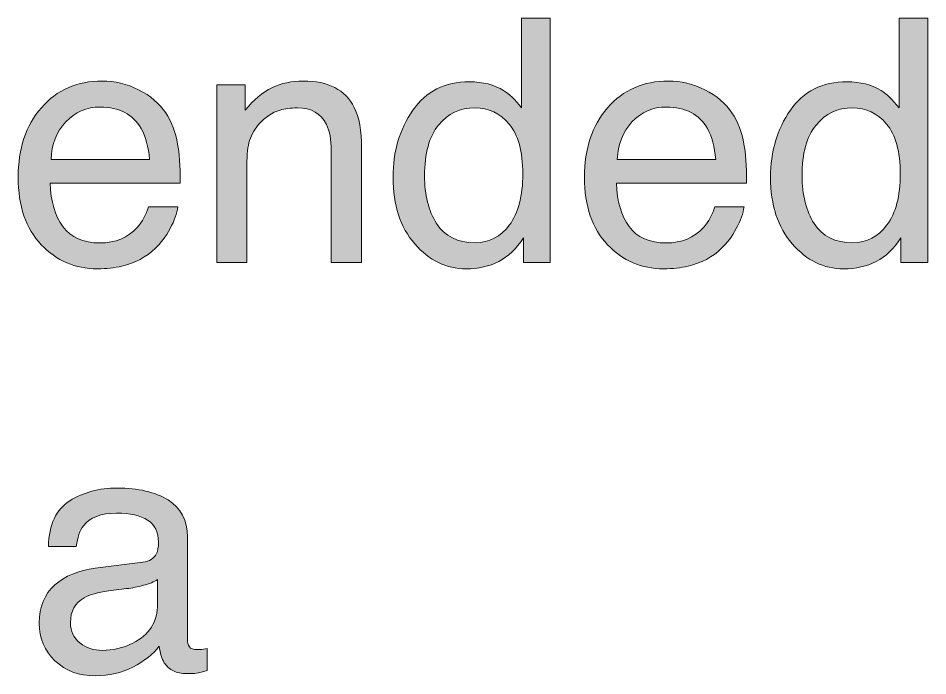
# Model space of a CAD drawing. Header units: millimetres. Extents: x 5.6 to 101.1, y 33.8 to 120.6.
# Drawn here: x 96.379 to 101.106, y 74.046 to 77.463 of the extents above; entities that cross this region are included whole.
import ezdxf

# ---------------------------------------------------------------- set-up
doc = ezdxf.new("R2010")
doc.units = ezdxf.units.MM
doc.layers.add('Text and Guidance', color=7, linetype='Continuous')

msp = doc.modelspace()

# ---------------------------------------------------------------- hatches: boundary and pattern name
at = {"layer": 'Text and Guidance', "true_color": 0x5994dc, "transparency": 33554687}
h = msp.add_hatch(color=153, dxfattribs=at)
edge = h.paths.add_edge_path(flags=0)
edge.add_spline(control_points=[(98.7238, 77.1322), (98.7945, 77.1322), (98.8536, 77.1172), (98.9013, 77.0874), (98.9288, 77.0701), (98.9601, 77.04), (98.9951, 76.9969), (98.9951, 76.9969), (98.9951, 77.4629), (98.9951, 77.4629), (98.9951, 77.4629), (99.1441, 77.4629), (99.1441, 77.4629), (99.1441, 77.4629), (99.1441, 76.1934), (99.1441, 76.1934), (99.1441, 76.1934), (99.0046, 76.1934), (99.0046, 76.1934), (99.0046, 76.1934), (99.0046, 76.3217), (99.0046, 76.3217), (98.9684, 76.2648), (98.9257, 76.2238), (98.8763, 76.1985), (98.8269, 76.1733), (98.7703, 76.1606), (98.7066, 76.1606), (98.6038, 76.1606), (98.5148, 76.2038), (98.4396, 76.2903), (98.3644, 76.3767), (98.3268, 76.4917), (98.3268, 76.6352), (98.3268, 76.7696), (98.3611, 76.886), (98.4297, 76.9844), (98.4983, 77.0829), (98.5964, 77.1322), (98.7238, 77.1322)], knot_values=[0, 0, 0, 0, 1, 1, 1, 2, 2, 2, 3, 3, 3, 4, 4, 4, 5, 5, 5, 6, 6, 6, 7, 7, 7, 8, 8, 8, 9, 9, 9, 10, 10, 10, 11, 11, 11, 12, 12, 12, 13, 13, 13, 13], degree=3, periodic=1)
edge = h.paths.add_edge_path(flags=0)
edge.add_spline(control_points=[(98.4904, 76.6438), (98.4904, 76.545), (98.5114, 76.4624), (98.5533, 76.3958), (98.5952, 76.3292), (98.6624, 76.2959), (98.7548, 76.2959), (98.8266, 76.2959), (98.8856, 76.3267), (98.9318, 76.3884), (98.9781, 76.4502), (99.0012, 76.5387), (99.0012, 76.6541), (99.0012, 76.7707), (98.9773, 76.857), (98.9297, 76.913), (98.882, 76.9689), (98.8232, 76.9969), (98.7531, 76.9969), (98.675, 76.9969), (98.6117, 76.9671), (98.5632, 76.9074), (98.5147, 76.8476), (98.4904, 76.7598), (98.4904, 76.6438)], knot_values=[0, 0, 0, 0, 1, 1, 1, 2, 2, 2, 3, 3, 3, 4, 4, 4, 5, 5, 5, 6, 6, 6, 7, 7, 7, 8, 8, 8, 8], degree=3, periodic=1)
h = msp.add_hatch(color=153, dxfattribs=at)
edge = h.paths.add_edge_path(flags=0)
edge.add_spline(control_points=[(100.6858, 77.1322), (100.7564, 77.1322), (100.8156, 77.1172), (100.8632, 77.0874), (100.8908, 77.0701), (100.9221, 77.04), (100.9571, 76.9969), (100.9571, 76.9969), (100.9571, 77.4629), (100.9571, 77.4629), (100.9571, 77.4629), (101.1061, 77.4629), (101.1061, 77.4629), (101.1061, 77.4629), (101.1061, 76.1934), (101.1061, 76.1934), (101.1061, 76.1934), (100.9666, 76.1934), (100.9666, 76.1934), (100.9666, 76.1934), (100.9666, 76.3217), (100.9666, 76.3217), (100.9304, 76.2648), (100.8876, 76.2238), (100.8383, 76.1985), (100.7889, 76.1733), (100.7323, 76.1606), (100.6686, 76.1606), (100.5658, 76.1606), (100.4768, 76.2038), (100.4016, 76.2903), (100.3264, 76.3767), (100.2888, 76.4917), (100.2888, 76.6352), (100.2888, 76.7696), (100.3231, 76.886), (100.3917, 76.9844), (100.4603, 77.0829), (100.5583, 77.1322), (100.6858, 77.1322)], knot_values=[0, 0, 0, 0, 1, 1, 1, 2, 2, 2, 3, 3, 3, 4, 4, 4, 5, 5, 5, 6, 6, 6, 7, 7, 7, 8, 8, 8, 9, 9, 9, 10, 10, 10, 11, 11, 11, 12, 12, 12, 13, 13, 13, 13], degree=3, periodic=1)
edge = h.paths.add_edge_path(flags=0)
edge.add_spline(control_points=[(100.4524, 76.6438), (100.4524, 76.545), (100.4734, 76.4624), (100.5153, 76.3958), (100.5572, 76.3292), (100.6244, 76.2959), (100.7168, 76.2959), (100.7886, 76.2959), (100.8476, 76.3267), (100.8938, 76.3884), (100.94, 76.4502), (100.9631, 76.5387), (100.9631, 76.6541), (100.9631, 76.7707), (100.9393, 76.857), (100.8917, 76.913), (100.844, 76.9689), (100.7852, 76.9969), (100.7151, 76.9969), (100.637, 76.9969), (100.5737, 76.9671), (100.5252, 76.9074), (100.4767, 76.8476), (100.4524, 76.7598), (100.4524, 76.6438)], knot_values=[0, 0, 0, 0, 1, 1, 1, 2, 2, 2, 3, 3, 3, 4, 4, 4, 5, 5, 5, 6, 6, 6, 7, 7, 7, 8, 8, 8, 8], degree=3, periodic=1)
h = msp.add_hatch(color=153, dxfattribs=at)
edge = h.paths.add_edge_path(flags=0)
edge.add_spline(control_points=[(96.8144, 77.1365), (96.8798, 77.1365), (96.9433, 77.1211), (97.0047, 77.0904), (97.0662, 77.0597), (97.113, 77.0199), (97.1451, 76.9711), (97.1761, 76.9246), (97.1968, 76.8703), (97.2071, 76.8083), (97.2163, 76.7658), (97.2209, 76.6981), (97.2209, 76.6051), (97.2209, 76.6051), (96.5448, 76.6051), (96.5448, 76.6051), (96.5477, 76.5115), (96.5698, 76.4364), (96.6111, 76.3798), (96.6525, 76.3233), (96.7165, 76.295), (96.8032, 76.295), (96.8842, 76.295), (96.9487, 76.3217), (96.997, 76.3751), (97.0245, 76.4061), (97.0441, 76.442), (97.0555, 76.4828), (97.0555, 76.4828), (97.208, 76.4828), (97.208, 76.4828), (97.204, 76.4489), (97.1906, 76.4111), (97.1679, 76.3695), (97.1453, 76.3279), (97.1199, 76.2938), (97.0917, 76.2674), (97.0446, 76.2215), (96.9864, 76.1905), (96.9169, 76.1744), (96.8796, 76.1652), (96.8374, 76.1606), (96.7903, 76.1606), (96.6754, 76.1606), (96.5781, 76.2024), (96.4983, 76.2859), (96.4185, 76.3695), (96.3786, 76.4865), (96.3786, 76.6369), (96.3786, 76.7851), (96.4188, 76.9053), (96.4992, 76.9978), (96.5795, 77.0902), (96.6846, 77.1365), (96.8144, 77.1365)], knot_values=[0, 0, 0, 0, 1, 1, 1, 2, 2, 2, 3, 3, 3, 4, 4, 4, 5, 5, 5, 6, 6, 6, 7, 7, 7, 8, 8, 8, 9, 9, 9, 10, 10, 10, 11, 11, 11, 12, 12, 12, 13, 13, 13, 14, 14, 14, 15, 15, 15, 16, 16, 16, 17, 17, 17, 18, 18, 18, 18], degree=3, periodic=1)
edge = h.paths.add_edge_path(flags=0)
edge.add_spline(control_points=[(97.0616, 76.7282), (97.0553, 76.7954), (97.0406, 76.8491), (97.0176, 76.8893), (96.9752, 76.9639), (96.9042, 77.0012), (96.8049, 77.0012), (96.7337, 77.0012), (96.674, 76.9755), (96.6258, 76.9242), (96.5775, 76.8728), (96.552, 76.8075), (96.5491, 76.7282), (96.5491, 76.7282), (97.0616, 76.7282), (97.0616, 76.7282)], knot_values=[0, 0, 0, 0, 1, 1, 1, 2, 2, 2, 3, 3, 3, 4, 4, 4, 5, 5, 5, 5], degree=3, periodic=1)
h = msp.add_hatch(color=153, dxfattribs=at)
edge = h.paths.add_edge_path(flags=0)
edge.add_spline(control_points=[(97.4113, 77.1158), (97.4113, 77.1158), (97.5585, 77.1158), (97.5585, 77.1158), (97.5585, 77.1158), (97.5585, 76.9849), (97.5585, 76.9849), (97.6022, 77.0388), (97.6484, 77.0776), (97.6972, 77.1011), (97.746, 77.1247), (97.8003, 77.1365), (97.86, 77.1365), (97.9909, 77.1365), (98.0793, 77.0908), (98.1252, 76.9995), (98.1505, 76.9496), (98.1631, 76.8781), (98.1631, 76.7851), (98.1631, 76.7851), (98.1631, 76.1934), (98.1631, 76.1934), (98.1631, 76.1934), (98.0055, 76.1934), (98.0055, 76.1934), (98.0055, 76.1934), (98.0055, 76.7747), (98.0055, 76.7747), (98.0055, 76.831), (97.9972, 76.8764), (97.9806, 76.9108), (97.953, 76.9682), (97.903, 76.9969), (97.8307, 76.9969), (97.7939, 76.9969), (97.7638, 76.9932), (97.7403, 76.9857), (97.6978, 76.9731), (97.6604, 76.9478), (97.6283, 76.9099), (97.6025, 76.8795), (97.5857, 76.8481), (97.5779, 76.8156), (97.5702, 76.7832), (97.5663, 76.7368), (97.5663, 76.6765), (97.5663, 76.6765), (97.5663, 76.1934), (97.5663, 76.1934), (97.5663, 76.1934), (97.4113, 76.1934), (97.4113, 76.1934), (97.4113, 76.1934), (97.4113, 77.1158), (97.4113, 77.1158)], knot_values=[0, 0, 0, 0, 1, 1, 1, 2, 2, 2, 3, 3, 3, 4, 4, 4, 5, 5, 5, 6, 6, 6, 7, 7, 7, 8, 8, 8, 9, 9, 9, 10, 10, 10, 11, 11, 11, 12, 12, 12, 13, 13, 13, 14, 14, 14, 15, 15, 15, 16, 16, 16, 17, 17, 17, 18, 18, 18, 18], degree=3, periodic=1)
h = msp.add_hatch(color=153, dxfattribs=at)
edge = h.paths.add_edge_path(flags=0)
edge.add_spline(control_points=[(99.7574, 77.1365), (99.8228, 77.1365), (99.8863, 77.1211), (99.9477, 77.0904), (100.0091, 77.0597), (100.0559, 77.0199), (100.0881, 76.9711), (100.1191, 76.9246), (100.1398, 76.8703), (100.1501, 76.8083), (100.1593, 76.7658), (100.1639, 76.6981), (100.1639, 76.6051), (100.1639, 76.6051), (99.4878, 76.6051), (99.4878, 76.6051), (99.4907, 76.5115), (99.5128, 76.4364), (99.5541, 76.3798), (99.5954, 76.3233), (99.6595, 76.295), (99.7462, 76.295), (99.8271, 76.295), (99.8917, 76.3217), (99.94, 76.3751), (99.9675, 76.4061), (99.987, 76.442), (99.9985, 76.4828), (99.9985, 76.4828), (100.151, 76.4828), (100.151, 76.4828), (100.1469, 76.4489), (100.1336, 76.4111), (100.1109, 76.3695), (100.0882, 76.3279), (100.0628, 76.2938), (100.0347, 76.2674), (99.9876, 76.2215), (99.9293, 76.1905), (99.8599, 76.1744), (99.8225, 76.1652), (99.7803, 76.1606), (99.7332, 76.1606), (99.6184, 76.1606), (99.5211, 76.2024), (99.4413, 76.2859), (99.3615, 76.3695), (99.3216, 76.4865), (99.3216, 76.6369), (99.3216, 76.7851), (99.3618, 76.9053), (99.4421, 76.9978), (99.5225, 77.0902), (99.6276, 77.1365), (99.7574, 77.1365)], knot_values=[0, 0, 0, 0, 1, 1, 1, 2, 2, 2, 3, 3, 3, 4, 4, 4, 5, 5, 5, 6, 6, 6, 7, 7, 7, 8, 8, 8, 9, 9, 9, 10, 10, 10, 11, 11, 11, 12, 12, 12, 13, 13, 13, 14, 14, 14, 15, 15, 15, 16, 16, 16, 17, 17, 17, 18, 18, 18, 18], degree=3, periodic=1)
edge = h.paths.add_edge_path(flags=0)
edge.add_spline(control_points=[(100.0045, 76.7282), (99.9982, 76.7954), (99.9836, 76.8491), (99.9606, 76.8893), (99.9181, 76.9639), (99.8472, 77.0012), (99.7479, 77.0012), (99.6767, 77.0012), (99.617, 76.9755), (99.5687, 76.9242), (99.5205, 76.8728), (99.495, 76.8075), (99.4921, 76.7282), (99.4921, 76.7282), (100.0045, 76.7282), (100.0045, 76.7282)], knot_values=[0, 0, 0, 0, 1, 1, 1, 2, 2, 2, 3, 3, 3, 4, 4, 4, 5, 5, 5, 5], degree=3, periodic=1)
h = msp.add_hatch(color=153, dxfattribs=at)
edge = h.paths.add_edge_path(flags=0)
edge.add_spline(control_points=[(97.0258, 74.6357), (97.0614, 74.6403), (97.0853, 74.6552), (97.0973, 74.6804), (97.1042, 74.6942), (97.1077, 74.714), (97.1077, 74.7399), (97.1077, 74.7927), (97.0888, 74.831), (97.0512, 74.8549), (97.0136, 74.8787), (96.9598, 74.8906), (96.8898, 74.8906), (96.8088, 74.8906), (96.7514, 74.8688), (96.7175, 74.8251), (96.6985, 74.801), (96.6862, 74.7651), (96.6805, 74.7175), (96.6805, 74.7175), (96.5358, 74.7175), (96.5358, 74.7175), (96.5386, 74.8312), (96.5755, 74.9103), (96.6464, 74.9548), (96.7174, 74.9993), (96.7996, 75.0215), (96.8932, 75.0215), (97.0017, 75.0215), (97.0899, 75.0008), (97.1576, 74.9595), (97.2248, 74.9182), (97.2584, 74.8538), (97.2584, 74.7666), (97.2584, 74.7666), (97.2584, 74.2352), (97.2584, 74.2352), (97.2584, 74.2191), (97.2617, 74.2062), (97.2683, 74.1964), (97.2749, 74.1866), (97.2888, 74.1818), (97.3101, 74.1818), (97.3169, 74.1818), (97.3247, 74.1822), (97.3333, 74.1831), (97.3333, 74.1831), (97.3609, 74.1869), (97.3609, 74.1869), (97.3609, 74.1869), (97.3609, 74.0724), (97.3609, 74.0724), (97.3368, 74.0655), (97.3184, 74.0612), (97.3057, 74.0595), (97.2931, 74.0577), (97.2759, 74.0569), (97.2541, 74.0569), (97.2007, 74.0569), (97.1619, 74.0758), (97.1378, 74.1137), (97.1252, 74.1338), (97.1163, 74.1622), (97.1111, 74.199), (97.0795, 74.1577), (97.0342, 74.1218), (96.975, 74.0913), (96.9159, 74.0609), (96.8507, 74.0457), (96.7795, 74.0457), (96.694, 74.0457), (96.624, 74.0717), (96.5698, 74.1236), (96.5155, 74.1756), (96.4884, 74.2406), (96.4884, 74.3187), (96.4884, 74.4043), (96.5151, 74.4706), (96.5685, 74.5177), (96.6219, 74.5647), (96.6919, 74.5937), (96.7786, 74.6047), (96.7786, 74.6047), (97.0258, 74.6357), (97.0258, 74.6357)], knot_values=[0, 0, 0, 0, 1, 1, 1, 2, 2, 2, 3, 3, 3, 4, 4, 4, 5, 5, 5, 6, 6, 6, 7, 7, 7, 8, 8, 8, 9, 9, 9, 10, 10, 10, 11, 11, 11, 12, 12, 12, 13, 13, 13, 14, 14, 14, 15, 15, 15, 16, 16, 16, 17, 17, 17, 18, 18, 18, 19, 19, 19, 20, 20, 20, 21, 21, 21, 22, 22, 22, 23, 23, 23, 24, 24, 24, 25, 25, 25, 26, 26, 26, 27, 27, 27, 28, 28, 28, 28], degree=3, periodic=1)
edge = h.paths.add_edge_path(flags=0)
edge.add_spline(control_points=[(96.6503, 74.3222), (96.6503, 74.2774), (96.6667, 74.2421), (96.6994, 74.2162), (96.7321, 74.1904), (96.7709, 74.1775), (96.8157, 74.1775), (96.8702, 74.1775), (96.9231, 74.1901), (96.9742, 74.2154), (97.0603, 74.2573), (97.1033, 74.3259), (97.1033, 74.4212), (97.1033, 74.4212), (97.1033, 74.5461), (97.1033, 74.5461), (97.0844, 74.534), (97.06, 74.524), (97.0301, 74.5159), (97.0003, 74.5079), (96.971, 74.5022), (96.9423, 74.4987), (96.9423, 74.4987), (96.8484, 74.4867), (96.8484, 74.4867), (96.7921, 74.4792), (96.7499, 74.4674), (96.7218, 74.4513), (96.6741, 74.4244), (96.6503, 74.3813), (96.6503, 74.3222)], knot_values=[0, 0, 0, 0, 1, 1, 1, 2, 2, 2, 3, 3, 3, 4, 4, 4, 5, 5, 5, 6, 6, 6, 7, 7, 7, 8, 8, 8, 9, 9, 9, 10, 10, 10, 10], degree=3, periodic=1)

# ---------------------------------------------------------------- linework, layer by layer
at = {"layer": 'Text and Guidance', "color": 153, "linetype": 'Continuous', "lineweight": 0, "true_color": 0x5994dc}
for points, knots in [([(98.7238, 77.1322), (98.7945, 77.1322), (98.8536, 77.1172), (98.9013, 77.0874), (98.9288, 77.0701), (98.9601, 77.04), (98.9951, 76.9969), (98.9951, 76.9969), (98.9951, 77.4629), (98.9951, 77.4629), (98.9951, 77.4629), (99.1441, 77.4629), (99.1441, 77.4629), (99.1441, 77.4629), (99.1441, 76.1934), (99.1441, 76.1934), (99.1441, 76.1934), (99.0046, 76.1934), (99.0046, 76.1934), (99.0046, 76.1934), (99.0046, 76.3217), (99.0046, 76.3217), (98.9684, 76.2648), (98.9257, 76.2238), (98.8763, 76.1985), (98.8269, 76.1733), (98.7703, 76.1606), (98.7066, 76.1606), (98.6038, 76.1606), (98.5148, 76.2038), (98.4396, 76.2903), (98.3644, 76.3767), (98.3268, 76.4917), (98.3268, 76.6352), (98.3268, 76.7696), (98.3611, 76.886), (98.4297, 76.9844), (98.4983, 77.0829), (98.5964, 77.1322), (98.7238, 77.1322)], [0, 0, 0, 0, 1, 1, 1, 2, 2, 2, 3, 3, 3, 4, 4, 4, 5, 5, 5, 6, 6, 6, 7, 7, 7, 8, 8, 8, 9, 9, 9, 10, 10, 10, 11, 11, 11, 12, 12, 12, 13, 13, 13, 13]), ([(100.6858, 77.1322), (100.7564, 77.1322), (100.8156, 77.1172), (100.8632, 77.0874), (100.8908, 77.0701), (100.9221, 77.04), (100.9571, 76.9969), (100.9571, 76.9969), (100.9571, 77.4629), (100.9571, 77.4629), (100.9571, 77.4629), (101.1061, 77.4629), (101.1061, 77.4629), (101.1061, 77.4629), (101.1061, 76.1934), (101.1061, 76.1934), (101.1061, 76.1934), (100.9666, 76.1934), (100.9666, 76.1934), (100.9666, 76.1934), (100.9666, 76.3217), (100.9666, 76.3217), (100.9304, 76.2648), (100.8876, 76.2238), (100.8383, 76.1985), (100.7889, 76.1733), (100.7323, 76.1606), (100.6686, 76.1606), (100.5658, 76.1606), (100.4768, 76.2038), (100.4016, 76.2903), (100.3264, 76.3767), (100.2888, 76.4917), (100.2888, 76.6352), (100.2888, 76.7696), (100.3231, 76.886), (100.3917, 76.9844), (100.4603, 77.0829), (100.5583, 77.1322), (100.6858, 77.1322)], [0, 0, 0, 0, 1, 1, 1, 2, 2, 2, 3, 3, 3, 4, 4, 4, 5, 5, 5, 6, 6, 6, 7, 7, 7, 8, 8, 8, 9, 9, 9, 10, 10, 10, 11, 11, 11, 12, 12, 12, 13, 13, 13, 13]), ([(96.8144, 77.1365), (96.8798, 77.1365), (96.9433, 77.1211), (97.0047, 77.0904), (97.0662, 77.0597), (97.113, 77.0199), (97.1451, 76.9711), (97.1761, 76.9246), (97.1968, 76.8703), (97.2071, 76.8083), (97.2163, 76.7658), (97.2209, 76.6981), (97.2209, 76.6051), (97.2209, 76.6051), (96.5448, 76.6051), (96.5448, 76.6051), (96.5477, 76.5115), (96.5698, 76.4364), (96.6111, 76.3798), (96.6525, 76.3233), (96.7165, 76.295), (96.8032, 76.295), (96.8842, 76.295), (96.9487, 76.3217), (96.997, 76.3751), (97.0245, 76.4061), (97.0441, 76.442), (97.0555, 76.4828), (97.0555, 76.4828), (97.208, 76.4828), (97.208, 76.4828), (97.204, 76.4489), (97.1906, 76.4111), (97.1679, 76.3695), (97.1453, 76.3279), (97.1199, 76.2938), (97.0917, 76.2674), (97.0446, 76.2215), (96.9864, 76.1905), (96.9169, 76.1744), (96.8796, 76.1652), (96.8374, 76.1606), (96.7903, 76.1606), (96.6754, 76.1606), (96.5781, 76.2024), (96.4983, 76.2859), (96.4185, 76.3695), (96.3786, 76.4865), (96.3786, 76.6369), (96.3786, 76.7851), (96.4188, 76.9053), (96.4992, 76.9978), (96.5795, 77.0902), (96.6846, 77.1365), (96.8144, 77.1365)], [0, 0, 0, 0, 1, 1, 1, 2, 2, 2, 3, 3, 3, 4, 4, 4, 5, 5, 5, 6, 6, 6, 7, 7, 7, 8, 8, 8, 9, 9, 9, 10, 10, 10, 11, 11, 11, 12, 12, 12, 13, 13, 13, 14, 14, 14, 15, 15, 15, 16, 16, 16, 17, 17, 17, 18, 18, 18, 18]), ([(97.4113, 77.1158), (97.4113, 77.1158), (97.5585, 77.1158), (97.5585, 77.1158), (97.5585, 77.1158), (97.5585, 76.9849), (97.5585, 76.9849), (97.6022, 77.0388), (97.6484, 77.0776), (97.6972, 77.1011), (97.746, 77.1247), (97.8003, 77.1365), (97.86, 77.1365), (97.9909, 77.1365), (98.0793, 77.0908), (98.1252, 76.9995), (98.1505, 76.9496), (98.1631, 76.8781), (98.1631, 76.7851), (98.1631, 76.7851), (98.1631, 76.1934), (98.1631, 76.1934), (98.1631, 76.1934), (98.0055, 76.1934), (98.0055, 76.1934), (98.0055, 76.1934), (98.0055, 76.7747), (98.0055, 76.7747), (98.0055, 76.831), (97.9972, 76.8764), (97.9806, 76.9108), (97.953, 76.9682), (97.903, 76.9969), (97.8307, 76.9969), (97.7939, 76.9969), (97.7638, 76.9932), (97.7403, 76.9857), (97.6978, 76.9731), (97.6604, 76.9478), (97.6283, 76.9099), (97.6025, 76.8795), (97.5857, 76.8481), (97.5779, 76.8156), (97.5702, 76.7832), (97.5663, 76.7368), (97.5663, 76.6765), (97.5663, 76.6765), (97.5663, 76.1934), (97.5663, 76.1934), (97.5663, 76.1934), (97.4113, 76.1934), (97.4113, 76.1934), (97.4113, 76.1934), (97.4113, 77.1158), (97.4113, 77.1158)], [0, 0, 0, 0, 1, 1, 1, 2, 2, 2, 3, 3, 3, 4, 4, 4, 5, 5, 5, 6, 6, 6, 7, 7, 7, 8, 8, 8, 9, 9, 9, 10, 10, 10, 11, 11, 11, 12, 12, 12, 13, 13, 13, 14, 14, 14, 15, 15, 15, 16, 16, 16, 17, 17, 17, 18, 18, 18, 18]), ([(99.7574, 77.1365), (99.8228, 77.1365), (99.8863, 77.1211), (99.9477, 77.0904), (100.0091, 77.0597), (100.0559, 77.0199), (100.0881, 76.9711), (100.1191, 76.9246), (100.1398, 76.8703), (100.1501, 76.8083), (100.1593, 76.7658), (100.1639, 76.6981), (100.1639, 76.6051), (100.1639, 76.6051), (99.4878, 76.6051), (99.4878, 76.6051), (99.4907, 76.5115), (99.5128, 76.4364), (99.5541, 76.3798), (99.5954, 76.3233), (99.6595, 76.295), (99.7462, 76.295), (99.8271, 76.295), (99.8917, 76.3217), (99.94, 76.3751), (99.9675, 76.4061), (99.987, 76.442), (99.9985, 76.4828), (99.9985, 76.4828), (100.151, 76.4828), (100.151, 76.4828), (100.1469, 76.4489), (100.1336, 76.4111), (100.1109, 76.3695), (100.0882, 76.3279), (100.0628, 76.2938), (100.0347, 76.2674), (99.9876, 76.2215), (99.9293, 76.1905), (99.8599, 76.1744), (99.8225, 76.1652), (99.7803, 76.1606), (99.7332, 76.1606), (99.6184, 76.1606), (99.5211, 76.2024), (99.4413, 76.2859), (99.3615, 76.3695), (99.3216, 76.4865), (99.3216, 76.6369), (99.3216, 76.7851), (99.3618, 76.9053), (99.4421, 76.9978), (99.5225, 77.0902), (99.6276, 77.1365), (99.7574, 77.1365)], [0, 0, 0, 0, 1, 1, 1, 2, 2, 2, 3, 3, 3, 4, 4, 4, 5, 5, 5, 6, 6, 6, 7, 7, 7, 8, 8, 8, 9, 9, 9, 10, 10, 10, 11, 11, 11, 12, 12, 12, 13, 13, 13, 14, 14, 14, 15, 15, 15, 16, 16, 16, 17, 17, 17, 18, 18, 18, 18]), ([(97.0616, 76.7282), (97.0553, 76.7954), (97.0406, 76.8491), (97.0176, 76.8893), (96.9752, 76.9639), (96.9042, 77.0012), (96.8049, 77.0012), (96.7337, 77.0012), (96.674, 76.9755), (96.6258, 76.9242), (96.5775, 76.8728), (96.552, 76.8075), (96.5491, 76.7282), (96.5491, 76.7282), (97.0616, 76.7282), (97.0616, 76.7282)], [0, 0, 0, 0, 1, 1, 1, 2, 2, 2, 3, 3, 3, 4, 4, 4, 5, 5, 5, 5]), ([(98.4904, 76.6438), (98.4904, 76.545), (98.5114, 76.4624), (98.5533, 76.3958), (98.5952, 76.3292), (98.6624, 76.2959), (98.7548, 76.2959), (98.8266, 76.2959), (98.8856, 76.3267), (98.9318, 76.3884), (98.9781, 76.4502), (99.0012, 76.5387), (99.0012, 76.6541), (99.0012, 76.7707), (98.9773, 76.857), (98.9297, 76.913), (98.882, 76.9689), (98.8232, 76.9969), (98.7531, 76.9969), (98.675, 76.9969), (98.6117, 76.9671), (98.5632, 76.9074), (98.5147, 76.8476), (98.4904, 76.7598), (98.4904, 76.6438)], [0, 0, 0, 0, 1, 1, 1, 2, 2, 2, 3, 3, 3, 4, 4, 4, 5, 5, 5, 6, 6, 6, 7, 7, 7, 8, 8, 8, 8]), ([(100.0045, 76.7282), (99.9982, 76.7954), (99.9836, 76.8491), (99.9606, 76.8893), (99.9181, 76.9639), (99.8472, 77.0012), (99.7479, 77.0012), (99.6767, 77.0012), (99.617, 76.9755), (99.5687, 76.9242), (99.5205, 76.8728), (99.495, 76.8075), (99.4921, 76.7282), (99.4921, 76.7282), (100.0045, 76.7282), (100.0045, 76.7282)], [0, 0, 0, 0, 1, 1, 1, 2, 2, 2, 3, 3, 3, 4, 4, 4, 5, 5, 5, 5]), ([(100.4524, 76.6438), (100.4524, 76.545), (100.4734, 76.4624), (100.5153, 76.3958), (100.5572, 76.3292), (100.6244, 76.2959), (100.7168, 76.2959), (100.7886, 76.2959), (100.8476, 76.3267), (100.8938, 76.3884), (100.94, 76.4502), (100.9631, 76.5387), (100.9631, 76.6541), (100.9631, 76.7707), (100.9393, 76.857), (100.8917, 76.913), (100.844, 76.9689), (100.7852, 76.9969), (100.7151, 76.9969), (100.637, 76.9969), (100.5737, 76.9671), (100.5252, 76.9074), (100.4767, 76.8476), (100.4524, 76.7598), (100.4524, 76.6438)], [0, 0, 0, 0, 1, 1, 1, 2, 2, 2, 3, 3, 3, 4, 4, 4, 5, 5, 5, 6, 6, 6, 7, 7, 7, 8, 8, 8, 8]), ([(97.0258, 74.6357), (97.0614, 74.6403), (97.0853, 74.6552), (97.0973, 74.6804), (97.1042, 74.6942), (97.1077, 74.714), (97.1077, 74.7399), (97.1077, 74.7927), (97.0888, 74.831), (97.0512, 74.8549), (97.0136, 74.8787), (96.9598, 74.8906), (96.8898, 74.8906), (96.8088, 74.8906), (96.7514, 74.8688), (96.7175, 74.8251), (96.6985, 74.801), (96.6862, 74.7651), (96.6805, 74.7175), (96.6805, 74.7175), (96.5358, 74.7175), (96.5358, 74.7175), (96.5386, 74.8312), (96.5755, 74.9103), (96.6464, 74.9548), (96.7174, 74.9993), (96.7996, 75.0215), (96.8932, 75.0215), (97.0017, 75.0215), (97.0899, 75.0008), (97.1576, 74.9595), (97.2248, 74.9182), (97.2584, 74.8538), (97.2584, 74.7666), (97.2584, 74.7666), (97.2584, 74.2352), (97.2584, 74.2352), (97.2584, 74.2191), (97.2617, 74.2062), (97.2683, 74.1964), (97.2749, 74.1866), (97.2888, 74.1818), (97.3101, 74.1818), (97.3169, 74.1818), (97.3247, 74.1822), (97.3333, 74.1831), (97.3333, 74.1831), (97.3609, 74.1869), (97.3609, 74.1869), (97.3609, 74.1869), (97.3609, 74.0724), (97.3609, 74.0724), (97.3368, 74.0655), (97.3184, 74.0612), (97.3057, 74.0595), (97.2931, 74.0577), (97.2759, 74.0569), (97.2541, 74.0569), (97.2007, 74.0569), (97.1619, 74.0758), (97.1378, 74.1137), (97.1252, 74.1338), (97.1163, 74.1622), (97.1111, 74.199), (97.0795, 74.1577), (97.0342, 74.1218), (96.975, 74.0913), (96.9159, 74.0609), (96.8507, 74.0457), (96.7795, 74.0457), (96.694, 74.0457), (96.624, 74.0717), (96.5698, 74.1236), (96.5155, 74.1756), (96.4884, 74.2406), (96.4884, 74.3187), (96.4884, 74.4043), (96.5151, 74.4706), (96.5685, 74.5177), (96.6219, 74.5647), (96.6919, 74.5937), (96.7786, 74.6047), (96.7786, 74.6047), (97.0258, 74.6357), (97.0258, 74.6357)], [0, 0, 0, 0, 1, 1, 1, 2, 2, 2, 3, 3, 3, 4, 4, 4, 5, 5, 5, 6, 6, 6, 7, 7, 7, 8, 8, 8, 9, 9, 9, 10, 10, 10, 11, 11, 11, 12, 12, 12, 13, 13, 13, 14, 14, 14, 15, 15, 15, 16, 16, 16, 17, 17, 17, 18, 18, 18, 19, 19, 19, 20, 20, 20, 21, 21, 21, 22, 22, 22, 23, 23, 23, 24, 24, 24, 25, 25, 25, 26, 26, 26, 27, 27, 27, 28, 28, 28, 28]), ([(96.6503, 74.3222), (96.6503, 74.2774), (96.6667, 74.2421), (96.6994, 74.2162), (96.7321, 74.1904), (96.7709, 74.1775), (96.8157, 74.1775), (96.8702, 74.1775), (96.9231, 74.1901), (96.9742, 74.2154), (97.0603, 74.2573), (97.1033, 74.3259), (97.1033, 74.4212), (97.1033, 74.4212), (97.1033, 74.5461), (97.1033, 74.5461), (97.0844, 74.534), (97.06, 74.524), (97.0301, 74.5159), (97.0003, 74.5079), (96.971, 74.5022), (96.9423, 74.4987), (96.9423, 74.4987), (96.8484, 74.4867), (96.8484, 74.4867), (96.7921, 74.4792), (96.7499, 74.4674), (96.7218, 74.4513), (96.6741, 74.4244), (96.6503, 74.3813), (96.6503, 74.3222)], [0, 0, 0, 0, 1, 1, 1, 2, 2, 2, 3, 3, 3, 4, 4, 4, 5, 5, 5, 6, 6, 6, 7, 7, 7, 8, 8, 8, 9, 9, 9, 10, 10, 10, 10])]:
    msp.add_open_spline(points, degree=3, knots=knots, dxfattribs=at)

doc.saveas('drawing.dxf')
